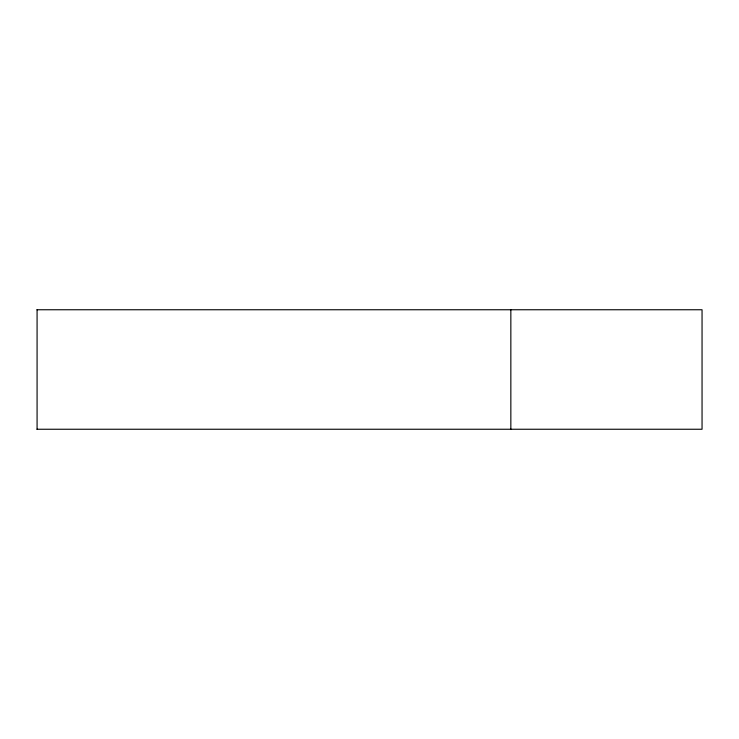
<?xml version="1.0" encoding="UTF-8"?>
<svg xmlns="http://www.w3.org/2000/svg" width="739" height="739" viewBox="0 0 739 739"><rect width="100%" height="100%" fill="white"/><g stroke="black" fill="none" stroke-linecap="round" stroke-linejoin="round"><path stroke-width="1.11" d="M36.95 309.752L702.05 309.752L702.05 429.248L36.95 429.248M510.843 309.752L510.843 429.248M37.079 309.752L37.079 429.248"/></g></svg>
